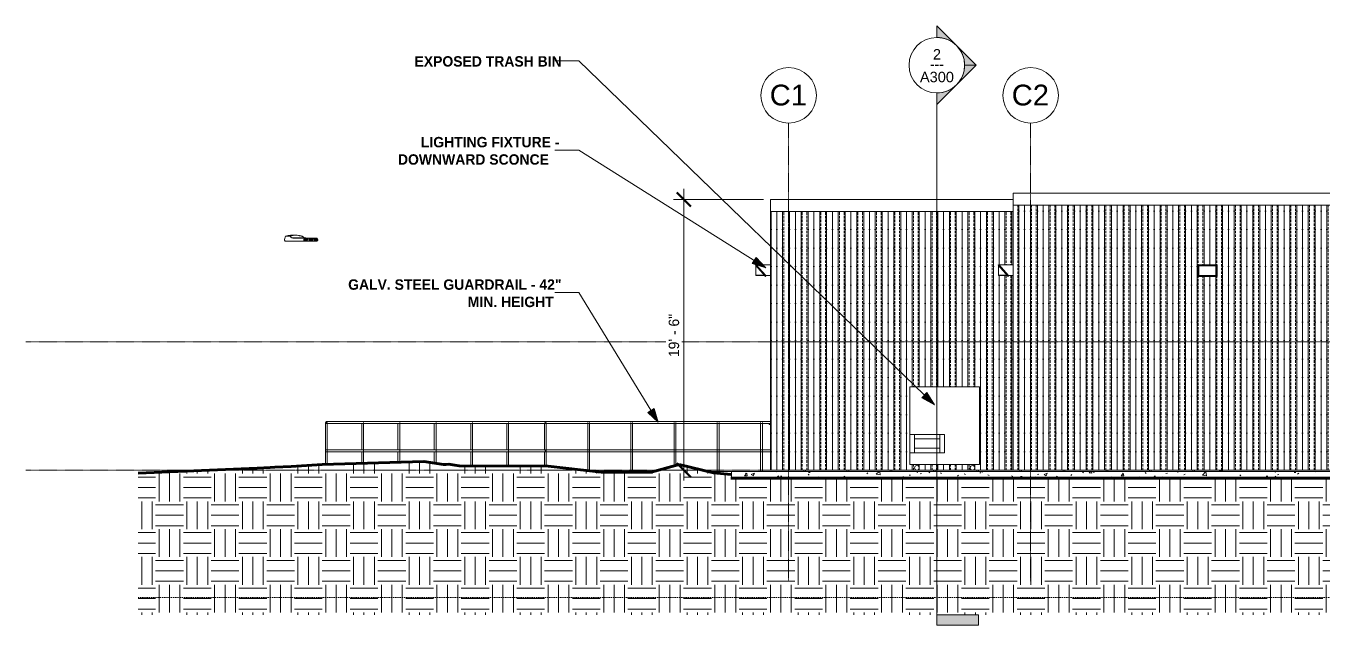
# Model space of a CAD drawing. Header units: inches. Extents: x -4221 to 4009, y -195 to 396.
# Drawn here: x -4221 to -3101, y -134 to 384 of the extents above; entities that cross this region are included whole.
import ezdxf

# ---------------------------------------------------------------- set-up
doc = ezdxf.new("R2010")
doc.units = ezdxf.units.IN
doc.header["$MEASUREMENT"] = 0
doc.linetypes.add('Aligning Line 1_8_', pattern=[0.25, 0.125, -0.125])
doc.linetypes.add('Grid Line 1_2_', pattern=[0.875, 0.5, -0.125, 0.125, -0.125])
for name, color, linetype, lineweight in [('A-ANNO-DIMS', 211, 'Continuous', 9), ('A-ANNO-DIMS-96', 211, 'Continuous', 9), ('A-DOOR', 31, 'Continuous', 13), ('A-FLOR-HRAL', 11, 'Continuous', 9), ('A-FLOR-LEVL', 51, 'Continuous', 9), ('A-ROOF', 132, 'Continuous', 13), ('A-WALL', 113, 'Continuous', 13), ('A-WALL-PATT', 111, 'Continuous', 20), ('C-BLDG-PADS', 91, 'Continuous', 9), ('C-TOPO', 7, 'Continuous', 9), ('E-LITE-EQPM', 33, 'Continuous', 9), ('G-ANNO-SYMB', 111, 'Aligning Line 1_8_', 9), ('G-ANNO-TEXT', 231, 'Continuous', 9), ('Q-SPCQ', 91, 'Continuous', 9), ('S-GRID', 1, 'Continuous', 9), ('S-GRID-IDEN', 1, 'Continuous', 9)]:
    doc.layers.add(name, color=color, linetype=linetype, lineweight=lineweight)
doc.styles.add('Arial', font='arial.ttf', dxfattribs={"height": 18})
doc.styles.add('Arial_1', font='arial.ttf', dxfattribs={"height": 9})
doc.styles.add('Century Gothic_1', font='ufonts.com_century-gothic.ttf', dxfattribs={"height": 9})
doc.styles.add('Century Gothic_B', font='GOTHICB.TTF', dxfattribs={"height": 9})
doc.dimstyles.new('OD__1__Tol__', dxfattribs={"dimscale": 12, "dimtxt": 9.397514, "dimasz": 1, "dimexe": 0.75, "dimexo": 0.5, "dimgap": 0.125, "dimtad": 1, "dimdec": 0, "dimzin": 3, "dimdsep": 46, "dimlunit": 4, "dimtxsty": 'Century Gothic_1', "dimblk1": 'OBLIQUE', "dimblk2": 'OBLIQUE', "dimsah": 1, "dimcen": 0.09, "dimdle": 0.75, "dimazin": 0, "dimtfac": 1, "dimtdec": 4, "dimtix": 1, "dimtmove": 0, "dimatfit": 3, "dimfxl": 1, "dimtvp": 1, "dimtfill": 1, "dimfrac": 2, "dimtolj": 1, "dimtzin": 0, "dimarcsym": 2})
pattern_1 = [(0, (-3004.96, 0), (24, 24), [24, -24]), (0, (-3004.96, 9), (24, 24), [24, -24]), (0, (-3004.96, 18), (24, 24), [24, -24]), (90, (-3001.96, 21), (-24, 24), [24, -24]), (90, (-2992.96, 21), (-24, 24), [24, -24]), (90, (-2983.96, 21), (-24, 24), [24, -24])]

# ---------------------------------------------------------------- blocks, each defined once
blk = doc.blocks.new('Railing - Lapeyre - 1 1_2_ Post-1355937-BUILDING ELEVATION - SOUTH')
at = {"layer": 'A-FLOR-HRAL'}
for p, q in [((-3930.9, 40.5), (-3930.9, 17.5)), ((-3929.4, 5.9), (-3929.4, 41.3)), ((-3930.9, 16), (-3930.9, 5.9))]:
    blk.add_line(p, q, dxfattribs=at)
blk = doc.blocks.new('Railing - Lapeyre - 1 1_2_ Post-V1-BUILDING ELEVATION - SOUTH')
at = {"layer": 'A-FLOR-HRAL'}
for p, q in [((-3899.6, 40.5), (-3899.6, 17.5)), ((-3898.1, 6.9), (-3898.1, 41.3)), ((-3899.6, 16), (-3899.6, 6.8))]:
    blk.add_line(p, q, dxfattribs=at)
blk = doc.blocks.new('Railing - Lapeyre - 1 1_2_ Post-V2-BUILDING ELEVATION - SOUTH')
at = {"layer": 'A-FLOR-HRAL'}
for p, q in [((-3868.2, 40.5), (-3868.2, 17.5)), ((-3866.7, 5.9), (-3866.7, 41.3)), ((-3868.2, 16), (-3868.2, 6.1))]:
    blk.add_line(p, q, dxfattribs=at)
blk = doc.blocks.new('Railing - Lapeyre - 1 1_2_ Post-V3-BUILDING ELEVATION - SOUTH')
at = {"layer": 'A-FLOR-HRAL'}
for p, q in [((-3836.8, 40.5), (-3836.8, 17.5)), ((-3835.3, 3.7), (-3835.3, 41.3)), ((-3836.8, 16), (-3836.8, 3.7))]:
    blk.add_line(p, q, dxfattribs=at)
blk = doc.blocks.new('Railing - Lapeyre - 1 1_2_ Post-V4-BUILDING ELEVATION - SOUTH')
at = {"layer": 'A-FLOR-HRAL'}
for p, q in [((-3805.5, 40.5), (-3805.5, 17.5)), ((-3804, 3.6), (-3804, 41.3)), ((-3805.5, 16), (-3805.5, 3.6))]:
    blk.add_line(p, q, dxfattribs=at)
blk = doc.blocks.new('Railing - Lapeyre - 1 1_2_ Post-V5-BUILDING ELEVATION - SOUTH')
at = {"layer": 'A-FLOR-HRAL'}
for p, q in [((-3735.7, 41.3), (-3735.7, -0.4)), ((-3734.2, -0.5), (-3734.2, 41.3))]:
    blk.add_line(p, q, dxfattribs=at)
blk = doc.blocks.new('Railing - Lapeyre - 1 1_2_ Post-V6-BUILDING ELEVATION - SOUTH')
at = {"layer": 'A-FLOR-HRAL'}
for p, q in [((-3698.4, 41.3), (-3698.4, -1)), ((-3696.9, -1), (-3696.9, 41.3))]:
    blk.add_line(p, q, dxfattribs=at)
blk = doc.blocks.new('Railing - Lapeyre - 1 1_2_ Post-V7-BUILDING ELEVATION - SOUTH')
at = {"layer": 'A-FLOR-HRAL'}
for p, q in [((-3661, 41.3), (-3661, 3.7)), ((-3659.5, 4.1), (-3659.5, 41.3))]:
    blk.add_line(p, q, dxfattribs=at)
blk = doc.blocks.new('Railing - Lapeyre - 1 1_2_ Post-V8-BUILDING ELEVATION - SOUTH')
at = {"layer": 'A-FLOR-HRAL'}
for p, q in [((-3549.1, 0), (-3549.1, -1)), ((-3547.6, -1), (-3547.6, 0))]:
    blk.add_line(p, q, dxfattribs=at)
blk = doc.blocks.new('Railing - Lapeyre - 1 1_2_ Post-V9-BUILDING ELEVATION - SOUTH')
at = {"layer": 'A-FLOR-HRAL'}
for p, q in [((-3773, 40.8), (-3773, 17.2)), ((-3771.5, 3.5), (-3771.5, 41.3)), ((-3773, 16.3), (-3773, 3.5))]:
    blk.add_line(p, q, dxfattribs=at)
blk = doc.blocks.new('Railing - Lapeyre - 1 1_2_ Post-V10-BUILDING ELEVATION - SOUTH')
at = {"layer": 'A-FLOR-HRAL'}
for p, q in [((-3962.3, 41.3), (-3962.3, 4.9)), ((-3962.3, 41.3), (-3961.1, 41.3)), ((-3960.8, 4.9), (-3960.8, 41.3))]:
    blk.add_line(p, q, dxfattribs=at)
blk = doc.blocks.new('Railing - Railing-1341484-BUILDING ELEVATION - SOUTH')
at = {"layer": 'A-FLOR-HRAL'}
for p, q in [((-3772.9, 42), (-3961.5, 42)), ((-3961.5, 40.5), (-3772.9, 40.5)), ((-3577.8, 42), (-3772.9, 42)), ((-3772.9, 40.5), (-3577.8, 40.5)), ((-3772.9, 17.5), (-3961.5, 17.5)), ((-3961.5, 16), (-3772.9, 16)), ((-3577.8, 17.5), (-3772.9, 17.5)), ((-3772.9, 16), (-3577.8, 16))]:
    blk.add_line(p, q, dxfattribs=at)
blk.add_ellipse((-3961.5, 41.2), major_axis=(0, 0.75), ratio=0.628376, start_param=4.712389, end_param=7.853982, dxfattribs=at)
blk.add_open_spline([(-3772.9, 42), (-3772.8, 42), (-3772.8, 42), (-3772.8, 42), (-3772.7, 41.9), (-3772.7, 41.8), (-3772.6, 41.6), (-3772.6, 41.4), (-3772.6, 41.3), (-3772.6, 41.2)], degree=3, knots=[0.5, 0.5, 0.5, 0.5, 0.5416667, 0.5833333, 0.6666667, 0.75, 0.8333333, 0.9166667, 1, 1, 1, 1], dxfattribs=at)
for points in [[(-3772.6, 41.2), (-3772.6, 41.1), (-3772.6, 41), (-3772.6, 40.9)], [(-3772.6, 17.1), (-3772.6, 17.1), (-3772.6, 16.9), (-3772.6, 16.8), (-3772.6, 16.8)], [(-3772.6, 16.8), (-3772.6, 16.6), (-3772.6, 16.5), (-3772.6, 16.4)]]:
    blk.add_open_spline(points, degree=3, dxfattribs=at)
for name, p in [('Railing - Lapeyre - 1 1_2_ Post-V10-BUILDING ELEVATION - SOUTH', (0, 0)), ('Railing - Lapeyre - 1 1_2_ Post-1355937-BUILDING ELEVATION - SOUTH', (0, 0)), ('Railing - Lapeyre - 1 1_2_ Post-V1-BUILDING ELEVATION - SOUTH', (0, 0)), ('Railing - Lapeyre - 1 1_2_ Post-V2-BUILDING ELEVATION - SOUTH', (0, 0)), ('Railing - Lapeyre - 1 1_2_ Post-V3-BUILDING ELEVATION - SOUTH', (0, 0)), ('Railing - Lapeyre - 1 1_2_ Post-V4-BUILDING ELEVATION - SOUTH', (0, 0)), ('Railing - Lapeyre - 1 1_2_ Post-V9-BUILDING ELEVATION - SOUTH', (0, 0)), ('Railing - Lapeyre - 1 1_2_ Post-V5-BUILDING ELEVATION - SOUTH', (0, 0)), ('Railing - Lapeyre - 1 1_2_ Post-V6-BUILDING ELEVATION - SOUTH', (0, 0)), ('Railing - Lapeyre - 1 1_2_ Post-V7-BUILDING ELEVATION - SOUTH', (0, 0)), ('Railing - Lapeyre - 1 1_2_ Post-V6-BUILDING ELEVATION - SOUTH', (74.6, 0)), ('Railing - Lapeyre - 1 1_2_ Post-V6-BUILDING ELEVATION - SOUTH', (112, 0)), ('Railing - Lapeyre - 1 1_2_ Post-V8-BUILDING ELEVATION - SOUTH', (0, 0)), ('Railing - Lapeyre - 1 1_2_ Post-V8-BUILDING ELEVATION - SOUTH', (37.3, 0)), ('Railing - Lapeyre - 1 1_2_ Post-V8-BUILDING ELEVATION - SOUTH', (74.6, 0)), ('Railing - Lapeyre - 1 1_2_ Post-V8-BUILDING ELEVATION - SOUTH', (112, 0)), ('Railing - Lapeyre - 1 1_2_ Post-V8-BUILDING ELEVATION - SOUTH', (149.3, 0)), ('Railing - Lapeyre - 1 1_2_ Post-V8-BUILDING ELEVATION - SOUTH', (186.6, 0)), ('Railing - Lapeyre - 1 1_2_ Post-V8-BUILDING ELEVATION - SOUTH', (223.9, 0)), ('Railing - Lapeyre - 1 1_2_ Post-V8-BUILDING ELEVATION - SOUTH', (261.2, 0)), ('Railing - Lapeyre - 1 1_2_ Post-V8-BUILDING ELEVATION - SOUTH', (298.6, 0)), ('Railing - Lapeyre - 1 1_2_ Post-V8-BUILDING ELEVATION - SOUTH', (335.9, 0))]:
    blk.add_blockref(name, p)
blk = doc.blocks.new('Trash_Bin_3753 - 6-Yard Bin-1391954-BUILDING ELEVATION - SOUTH')
at = {"layer": 'Q-SPCQ'}
for p, q in [((-3397.5, 72), (-3457.5, 72)), ((-3457.5, 72), (-3457.5, 31)), ((-3397.5, 5), (-3397.5, 72)), ((-3457.5, 31), (-3453.5, 31)), ((-3457.5, 15), (-3457.5, 31)), ((-3453.5, 31), (-3431.5, 31)), ((-3453.5, 31), (-3453.5, 27)), ((-3453.5, 27), (-3453.5, 19)), ((-3431.5, 27), (-3453.5, 27)), ((-3431.5, 31), (-3427.5, 31)), ((-3431.5, 27), (-3431.5, 31)), ((-3431.5, 19), (-3431.5, 27)), ((-3427.5, 31), (-3427.5, 15)), ((-3453.5, 15), (-3457.5, 15)), ((-3457.5, 15), (-3457.5, 5)), ((-3453.5, 19), (-3431.5, 19)), ((-3453.5, 19), (-3453.5, 15)), ((-3431.5, 15), (-3453.5, 15)), ((-3431.5, 15), (-3431.5, 19)), ((-3427.5, 15), (-3431.5, 15)), ((-3457.5, 5), (-3397.5, 5))]:
    blk.add_line(p, q, dxfattribs=at)
for centre, start, end in [((-3451.5, 2), 0, 180), ((-3451.5, 2), 180, 360), ((-3403.5, 2), 0, 180), ((-3403.5, 2), 180, 360)]:
    blk.add_arc(centre, 2, start, end, dxfattribs=at)
blk = doc.blocks.new('Door-Passage-Single-Flush - 36_ x 80_-1396074-BUILDING ELEVATION - SOUTH')
at = {"layer": 'A-DOOR', "lineweight": 9}
for p, q in [((-3577.8, 40.4), (-3578.3, 40.4)), ((-3578.3, 39.6), (-3577.8, 39.6))]:
    blk.add_line(p, q, dxfattribs=at)
at = {"layer": 'A-DOOR', "lineweight": 9, "flags": 128}
for points in [[(-3578.3, 40.4), (-3578.3, 40.4), (-3578.4, 40.4), (-3578.4, 40.4), (-3578.4, 40.4), (-3578.4, 40.4), (-3578.5, 40.4), (-3578.5, 40.4), (-3578.5, 40.4), (-3578.5, 40.4), (-3578.6, 40.4), (-3578.6, 40.4), (-3578.6, 40.4), (-3578.6, 40.4), (-3578.6, 40.4), (-3578.7, 40.4), (-3578.7, 40.4), (-3578.7, 40.4), (-3578.7, 40.4), (-3578.7, 40.4), (-3578.7, 40.4), (-3578.8, 40.4), (-3578.8, 40.4), (-3578.8, 40.4), (-3578.8, 40.4), (-3578.8, 40.4), (-3578.8, 40.4), (-3578.8, 40.4), (-3578.9, 40.4), (-3578.9, 40.4), (-3578.9, 40.4), (-3578.9, 40.4), (-3578.9, 40.4), (-3578.9, 40.4), (-3578.9, 40.4), (-3578.9, 40.4), (-3578.9, 40.4), (-3578.9, 40.4), (-3578.9, 40.4), (-3578.9, 40.4)], [(-3578.9, 39.6), (-3578.9, 39.6), (-3578.9, 39.6), (-3578.9, 39.6), (-3578.9, 39.6), (-3578.9, 39.6), (-3578.9, 39.6), (-3578.9, 39.6), (-3578.9, 39.6), (-3578.9, 39.6), (-3578.9, 39.6), (-3578.9, 39.6), (-3578.8, 39.6), (-3578.8, 39.6), (-3578.8, 39.6), (-3578.8, 39.6), (-3578.8, 39.6), (-3578.8, 39.6), (-3578.8, 39.6), (-3578.8, 39.6), (-3578.7, 39.6), (-3578.7, 39.6), (-3578.7, 39.6), (-3578.7, 39.6), (-3578.7, 39.6), (-3578.6, 39.6), (-3578.6, 39.6), (-3578.6, 39.6), (-3578.6, 39.6), (-3578.6, 39.6), (-3578.5, 39.6), (-3578.5, 39.6), (-3578.5, 39.6), (-3578.5, 39.6), (-3578.4, 39.6), (-3578.4, 39.6), (-3578.4, 39.6), (-3578.4, 39.6), (-3578.4, 39.6), (-3578.3, 39.6), (-3578.3, 39.6)]]:
    blk.add_lwpolyline(points, dxfattribs=at)
at = {"layer": 'A-DOOR', "lineweight": 9}
for start, end in [(150, 180), (180, 210), (82.7725, 90), (270, 277.2275)]:
    blk.add_arc((-3578.9, 40), 0.394, start, end, dxfattribs=at)
blk = doc.blocks.new('Pathway_Cooper_Streetworks_WKP_Pak_Glass - Pathway_Cooper_Streetworks_WKP_Pak_Glass-1556231-BUILDING ELEVATION - SOUTH')
at = {"layer": 'E-LITE-EQPM'}
for p, q in [((-3590.5, 177.6), (-3590.9, 177.2)), ((-3590.9, 177.2), (-3582.1, 167.5)), ((-3590.5, 176.9), (-3590.6, 176.8)), ((-3590.5, 176.9), (-3590.6, 176.8)), ((-3590.6, 176.8), (-3590.6, 168.4)), ((-3590.6, 176.8), (-3590.6, 168.4)), ((-3590.6, 168.4), (-3582.9, 168.4)), ((-3590.6, 168.4), (-3582.9, 168.4)), ((-3581.8, 167.8), (-3590.5, 177.6)), ((-3590.5, 168.5), (-3590.5, 176.8)), ((-3583, 168.5), (-3590.5, 168.5)), ((-3577.8, 177.5), (-3590.2, 177.5)), ((-3590.2, 177.5), (-3590.1, 177.4)), ((-3590.1, 177.4), (-3590.2, 177.2)), ((-3581.9, 168.3), (-3590.1, 177.4)), ((-3581.9, 168.3), (-3582.1, 168.2)), ((-3582, 168.3), (-3577.8, 168.3)), ((-3581.8, 167.8), (-3582.1, 167.5))]:
    blk.add_line(p, q, dxfattribs=at)
blk = doc.blocks.new('Pathway_Cooper_Streetworks_WKP_Pak_Glass - Pathway_Cooper_Streetworks_WKP_Pak_Glass-V11-BUILDING ELEVATION - SOUTH')
at = {"layer": 'E-LITE-EQPM'}
for p, q in [((-3208.9, 177.6), (-3192.1, 177.6)), ((-3208.9, 177.2), (-3208.9, 177.6)), ((-3208.9, 177.2), (-3192.1, 177.2)), ((-3208.9, 167.5), (-3208.9, 177.2)), ((-3208.4, 176.9), (-3208.4, 167.9)), ((-3208.4, 176.9), (-3192.6, 176.9)), ((-3208.4, 167.9), (-3208.2, 168.2)), ((-3208.2, 176.9), (-3208.2, 168.2)), ((-3208.2, 168.4), (-3207.9, 168.4)), ((-3192.8, 168.3), (-3208.2, 168.3)), ((-3192.8, 168.3), (-3208.2, 168.3)), ((-3192.8, 168.3), (-3208.2, 168.3)), ((-3208.2, 168.2), (-3192.8, 168.2)), ((-3207.9, 168.4), (-3207.9, 176.8)), ((-3207.8, 176.8), (-3207.9, 176.8)), ((-3207.9, 168.4), (-3207.9, 176.8)), ((-3193.1, 176.8), (-3207.9, 176.8)), ((-3207.9, 168.4), (-3207.8, 168.4)), ((-3207.9, 168.4), (-3193.1, 168.4)), ((-3207.8, 176.8), (-3207.8, 168.4)), ((-3193.3, 168.4), (-3193.3, 176.8)), ((-3193.1, 176.8), (-3193.3, 176.8)), ((-3193.3, 168.4), (-3193.1, 168.4)), ((-3193.1, 176.8), (-3193.1, 168.4)), ((-3193.1, 176.8), (-3193.1, 168.4)), ((-3193.1, 168.4), (-3192.8, 168.4)), ((-3192.8, 168.2), (-3192.8, 176.9)), ((-3192.6, 167.9), (-3192.8, 168.2)), ((-3192.6, 167.9), (-3192.6, 176.9)), ((-3192.1, 177.6), (-3192.1, 177.2)), ((-3192.1, 177.2), (-3192.1, 167.5)), ((-3192.1, 167.5), (-3208.9, 167.5)), ((-3208.4, 167.9), (-3192.6, 167.9))]:
    blk.add_line(p, q, dxfattribs=at)
blk = doc.blocks.new('265613 - Lighting Poles and Standards - Parking Lot - Generic - 265613 - Lighting Poles and Standards - Parking Lot - Generic-1566120-BUILDING ELEVATION - SOUTH')
at = {"layer": 'E-LITE-EQPM'}
for p, q in [((-3997.5, 199.3), (-3996.6, 202.2)), ((-3992.7, 202.2), (-3996.6, 202.2)), ((-3988.2, 203.2), (-3991.3, 203.2)), ((-3996.8, 198), (-3996.1, 198)), ((-3996.1, 198), (-3980.5, 198)), ((-3979.3, 200.8), (-3990.4, 200.8)), ((-3990.4, 200.8), (-3990.4, 200.7)), ((-3990.4, 200.7), (-3980.7, 200.7)), ((-3980.7, 200.7), (-3981, 199.3)), ((-3981, 199.3), (-3980.7, 200.7)), ((-3980.7, 200.7), (-3980.4, 200.7)), ((-3980.5, 198), (-3980.1, 198)), ((-3980.5, 198), (-3980.1, 198)), ((-3980.2, 200.7), (-3980.4, 200.7)), ((-3980.4, 200.7), (-3979.8, 200.7)), ((-3979.8, 200.7), (-3980.4, 200.7)), ((-3980.2, 200.7), (-3979.8, 200.7)), ((-3969.5, 198), (-3980.2, 198)), ((-3980.1, 198), (-3969.6, 198)), ((-3979.8, 200.7), (-3979.8, 200.7)), ((-3979.8, 200.5), (-3979.8, 200.7)), ((-3979.8, 200.7), (-3979.8, 200.7)), ((-3979.2, 200.7), (-3979.8, 200.7)), ((-3979.8, 198.2), (-3977.9, 198.2)), ((-3979.3, 200.7), (-3979.3, 200.8)), ((-3979.2, 198.2), (-3979.2, 200.7)), ((-3979.2, 200.7), (-3979.2, 200.7)), ((-3979.2, 200.7), (-3979.2, 198.2)), ((-3978.6, 200.7), (-3979.2, 200.7)), ((-3978.6, 198.2), (-3978.6, 200.7)), ((-3978.6, 200.7), (-3978.6, 200.7)), ((-3978.6, 200.7), (-3978.6, 198.2)), ((-3977.9, 200.7), (-3978.6, 200.7)), ((-3977.9, 200.7), (-3978.4, 198.2)), ((-3978.4, 198.2), (-3977.9, 200.7)), ((-3977.9, 200.7), (-3977.5, 200.7)), ((-3977.3, 200.7), (-3977.5, 200.7)), ((-3977.5, 200.7), (-3976.9, 200.7)), ((-3976.9, 200.7), (-3977.5, 200.7)), ((-3977.3, 200.7), (-3976.7, 200.7)), ((-3976.7, 199.9), (-3976.7, 200.7)), ((-3976.7, 200.7), (-3976.7, 200.7)), ((-3976.7, 200.7), (-3976.7, 200.1)), ((-3976.7, 200.7), (-3976.1, 200.7)), ((-3976.4, 198.2), (-3973.2, 198.2)), ((-3976.1, 198.2), (-3976.1, 200.7)), ((-3976.1, 200.7), (-3976.1, 200.7)), ((-3976.1, 200.7), (-3976.1, 198.2)), ((-3976.1, 200.7), (-3975.5, 200.7)), ((-3975.5, 200.7), (-3975.5, 200.7)), ((-3975.5, 200.7), (-3975.5, 198.2)), ((-3975.5, 198.2), (-3975.5, 200.7)), ((-3975.5, 200.7), (-3974.9, 200.7)), ((-3974.9, 200.7), (-3974.9, 198.2)), ((-3974.9, 198.2), (-3974.9, 200.7)), ((-3974.9, 200.7), (-3974.9, 200.7)), ((-3974.4, 200.7), (-3974.9, 200.7)), ((-3974.3, 200.7), (-3974.4, 200.7)), ((-3974.4, 200.7), (-3974.4, 198.2)), ((-3974.3, 198.2), (-3974.3, 200.7)), ((-3973.8, 200.7), (-3974.3, 200.7)), ((-3973.7, 200.7), (-3973.8, 200.7)), ((-3973.8, 200.7), (-3973.8, 198.2)), ((-3973.7, 198.2), (-3973.7, 200.7)), ((-3973.7, 200.7), (-3973.1, 200.7)), ((-3973.1, 200.7), (-3973.6, 198.2)), ((-3973.6, 198.2), (-3973.1, 200.7)), ((-3973.1, 200.7), (-3972.7, 200.7)), ((-3972.5, 200.7), (-3972.7, 200.7)), ((-3972.7, 200.7), (-3972.1, 200.7)), ((-3972.2, 200.7), (-3972.7, 200.7)), ((-3972.5, 200.7), (-3971.8, 200.7)), ((-3971.8, 199.5), (-3971.8, 200.7)), ((-3971.8, 200.7), (-3971.8, 200.7)), ((-3971.8, 200.7), (-3971.8, 199.7)), ((-3971.8, 200.7), (-3971.2, 200.7)), ((-3971.6, 198.2), (-3969.8, 198.2)), ((-3971.2, 198.2), (-3971.2, 200.7)), ((-3971.2, 200.7), (-3971.2, 200.7)), ((-3971.2, 200.7), (-3971.2, 198.2)), ((-3971.2, 200.7), (-3970.6, 200.7)), ((-3970.6, 200.7), (-3970.6, 200.7)), ((-3970.6, 200.7), (-3970.6, 198.2)), ((-3970.6, 198.2), (-3970.6, 200.7)), ((-3970.6, 200.7), (-3970.2, 200.7)), ((-3970.2, 200.7), (-3970.2, 198.2)), ((-3970.2, 200.7), (-3969.9, 200.7)), ((-3970.2, 198.2), (-3970.2, 200.7)), ((-3969.7, 200.7), (-3969.9, 200.7)), ((-3969.3, 200.7), (-3969.9, 200.7)), ((-3969.8, 200.7), (-3969.3, 200.7))]:
    blk.add_line(p, q, dxfattribs=at)
at = {"layer": 'E-LITE-EQPM', "flags": 128}
for points in [[(-3996.6, 202.2), (-3994.5, 202.8), (-3992.3, 203.1), (-3991.3, 203.2)], [(-3992.7, 202.2), (-3992, 201.4), (-3991.2, 201), (-3990.4, 200.8)], [(-3982.2, 202.2), (-3981.2, 201.4), (-3980.3, 201), (-3979.3, 200.8)], [(-3997.5, 199.3), (-3997.6, 199.2), (-3997.6, 199.1)], [(-3997.6, 199.1), (-3997.5, 198.9), (-3997.4, 198.6), (-3997.3, 198.4), (-3997.2, 198.2), (-3997, 198.1), (-3996.8, 198)], [(-3980.5, 199.3), (-3980.4, 200), (-3980.4, 200.7)], [(-3980.4, 200.7), (-3980.4, 200.7), (-3980.4, 200.7), (-3980.4, 200.7), (-3980.4, 200.7), (-3980.4, 200.7)], [(-3977.9, 198.2), (-3977.7, 199.1), (-3977.6, 199.9), (-3977.5, 200.7)], [(-3977.5, 200.7), (-3977.5, 200.7), (-3977.5, 200.7), (-3977.5, 200.7), (-3977.5, 200.7), (-3977.5, 200.7)], [(-3976.9, 200.7), (-3976.9, 200.7), (-3976.9, 200.7), (-3976.9, 200.7), (-3976.9, 200.7), (-3976.9, 200.7)], [(-3976.4, 198.2), (-3976.5, 199.1), (-3976.6, 199.9), (-3976.9, 200.7)], [(-3973.2, 198.2), (-3972.9, 199.1), (-3972.8, 199.9), (-3972.7, 200.7)], [(-3972.7, 200.7), (-3972.7, 200.7), (-3972.7, 200.7), (-3972.7, 200.7), (-3972.7, 200.7), (-3972.7, 200.7)], [(-3972.1, 200.7), (-3972.1, 200.7), (-3972.1, 200.7), (-3972.1, 200.7), (-3972.2, 200.7), (-3972.2, 200.7)], [(-3972.1, 200.7), (-3971.9, 199.9), (-3971.7, 199.1), (-3971.6, 198.2)], [(-3969.3, 200.7), (-3969.3, 200.7), (-3969.3, 200.7), (-3969.3, 200.7), (-3969.3, 200.7), (-3969.3, 200.7)], [(-3969.3, 200.7), (-3969, 200), (-3968.9, 199.3)]]:
    blk.add_lwpolyline(points, dxfattribs=at)
at = {"layer": 'E-LITE-EQPM'}
for centre, major_axis, ratio, start_param, end_param in [((-3980.2, 199), (0, 1.06), 0.781644, 1.308997, 2.879793), ((-3980.2, 199), (0, 1.06), 0.781644, 1.308997, 2.879793), ((-3979.8, 200.7), (0, 0.0646), 0.623724, 5.091199, 6.183588), ((-3982.4, 199.4), (0, 4.38), 0.623724, 4.452167, 5.022029), ((-3969.9, 200.7), (0, 0.0646), 0.623724, 5.091199, 6.183588), ((-3972.4, 199.4), (0, 4.38), 0.623724, 4.452167, 5.022029)]:
    blk.add_ellipse(centre, major_axis=major_axis, ratio=ratio, start_param=start_param, end_param=end_param, dxfattribs=at)
for points in [[(-3992, 202.5), (-3992.3, 202.4), (-3992.5, 202.3), (-3992.7, 202.2)], [(-3988.7, 203.2), (-3989, 203.2), (-3989.3, 203.1), (-3989.6, 203.1)], [(-3980.2, 198), (-3980.2, 198.1), (-3980.3, 198.2), (-3980.4, 198.3), (-3980.5, 198.5), (-3980.6, 198.8), (-3980.6, 199), (-3980.5, 199.2), (-3980.5, 199.3)]]:
    blk.add_open_spline(points, degree=3, dxfattribs=at)
for points, knots in [([(-3989.6, 203.1), (-3989.9, 203.1), (-3990.5, 203), (-3991.3, 202.8), (-3991.8, 202.6), (-3992, 202.5)], [-0.3636364, -0.3636364, -0.3636364, -0.3636364, -0.2727273, -0.1818182, -0.0909091, -0.0909091, -0.0909091, -0.0909091]), ([(-3982.2, 202.2), (-3982.5, 202.2), (-3982.9, 202.4), (-3983.5, 202.5), (-3983.9, 202.6), (-3984.4, 202.7), (-3984.9, 202.8), (-3986.1, 203), (-3987.4, 203.2), (-3988.4, 203.2), (-3988.7, 203.2)], [-1, -1, -1, -1, -0.9318182, -0.8977273, -0.8636364, -0.8295455, -0.7954545, -0.7272727, -0.5454545, -0.4545455, -0.4545455, -0.4545455, -0.4545455]), ([(-3980.1, 198), (-3980.1, 198), (-3980.1, 198), (-3980.1, 198), (-3980.1, 198), (-3980.2, 198)], [-1, -1, -1, -1, -0.75, -0.5, 0, 0, 0, 0]), ([(-3969.5, 198), (-3969.5, 198), (-3969.5, 198), (-3969.6, 198), (-3969.6, 198), (-3969.6, 198)], [-1, -1, -1, -1, -0.5, -0.25, 0, 0, 0, 0]), ([(-3968.9, 199.3), (-3968.8, 199.2), (-3968.8, 199.1), (-3968.8, 199), (-3968.9, 198.8), (-3968.9, 198.7), (-3968.9, 198.6), (-3969, 198.4), (-3969.1, 198.3), (-3969.3, 198.2), (-3969.4, 198.1), (-3969.5, 198)], [-1, -1, -1, -1, -0.85, -0.775, -0.7, -0.625, -0.55, -0.4, -0.3, -0.2, 0, 0, 0, 0])]:
    blk.add_open_spline(points, degree=3, knots=knots, dxfattribs=at)
blk = doc.blocks.new('Section - 3_32_ x 3_8_-54337-BUILDING ELEVATION - SOUTH')
at = {"layer": 'G-ANNO-SYMB', "linetype": 'Continuous'}
blk.add_hatch(color=256, dxfattribs=at).paths.add_polyline_path([(-2512.9, -185.8), (-2548.9, -185.8), (-2548.9, -194.8), (-2512.9, -194.8)], flags=0)
for p, q in [((-2548.9, -194.8), (-2548.9, -185.8)), ((-2548.9, -185.8), (-2512.9, -185.8)), ((-2512.9, -185.8), (-2512.9, -194.8)), ((-2512.9, -194.8), (-2548.9, -194.8))]:
    blk.add_line(p, q, dxfattribs=at)
blk = doc.blocks.new('Section - Section Head - Filled-22785-BUILDING ELEVATION - SOUTH')
at = {"layer": 'G-ANNO-SYMB', "linetype": 'Continuous'}
h = blk.add_hatch(color=256, dxfattribs=at)
edge = h.paths.add_edge_path(flags=0)
edge.add_arc((-2548.9, 275.7), 24, 47.9216, 90)
edge.add_line((-2548.9, 299.7), (-2548.9, 309.6))
edge.add_line((-2548.9, 309.6), (-2532.8, 293.5))
h = blk.add_hatch(color=256, dxfattribs=at)
edge = h.paths.add_edge_path(flags=0)
edge.add_line((-2531.9, 292.7), (-2515, 275.7))
edge.add_line((-2515, 275.7), (-2524.9, 275.7))
edge.add_arc((-2548.9, 275.7), 24, 360, 405)
h = blk.add_hatch(color=256, dxfattribs=at)
edge = h.paths.add_edge_path(flags=0)
edge.add_arc((-2548.9, 275.7), 24, 315, 360)
edge.add_line((-2524.9, 275.7), (-2515, 275.7))
edge.add_line((-2515, 275.7), (-2531.9, 258.7))
h = blk.add_hatch(color=256, dxfattribs=at)
edge = h.paths.add_edge_path(flags=0)
edge.add_line((-2532.8, 257.9), (-2548.9, 241.8))
edge.add_line((-2548.9, 241.8), (-2548.9, 251.7))
edge.add_arc((-2548.9, 275.7), 24, 270, 312.0784)
for p, q in [((-2532.8, 293.5), (-2548.9, 309.6)), ((-2548.9, 309.6), (-2548.9, 299.7)), ((-2515, 275.7), (-2531.9, 292.7)), ((-2531.9, 258.7), (-2515, 275.7)), ((-2524.9, 275.7), (-2515, 275.7)), ((-2515, 275.7), (-2524.9, 275.7)), ((-2548.9, 241.8), (-2532.8, 257.9)), ((-2548.9, 251.7), (-2548.9, 241.8))]:
    blk.add_line(p, q, dxfattribs=at)
for start, end in [(90, 270), (270, 90), (47.9216, 90), (360, 45), (315, 360), (270, 312.0784)]:
    blk.add_arc((-2548.9, 275.7), 24, start, end, dxfattribs=at)
blk = doc.blocks.new('Grid - Grid Head - Circle-50561-BUILDING ELEVATION - SOUTH')
at = {"layer": 'S-GRID-IDEN'}
for start, end in [(0, 180), (180, 360)]:
    blk.add_arc((-2877.2, 324), 24, start, end, dxfattribs=at)
blk = doc.blocks.new('DIMBLOCK1-BUILDING ELEVATION - SOUTH')
at = {"layer": 'A-ANNO-DIMS-96', "lineweight": 50}
for p, q in [((-3652.7, 234.1), (-3658.7, 240.1)), ((-3652.7, 234.1), (-3646.7, 228.1)), ((-3652.7, 0), (-3658.7, 6)), ((-3652.7, 0), (-3646.7, -6))]:
    blk.add_line(p, q, dxfattribs=at)
at = {"layer": 'A-ANNO-DIMS-96'}
for p, q in [((-3652.7, 243.1), (-3652.7, -9)), ((-3583.8, 234.1), (-3661.7, 234.1)), ((-3652.7, 234.1), (-3583.8, 234.1)), ((-3650.2, 0), (-3661.7, 0)), ((-3652.7, 0), (-3650.2, 0))]:
    blk.add_line(p, q, dxfattribs=at)
at = {"layer": 'A-ANNO-DIMS-96', "color": 0, "insert": (-3665.8, 97.8), "char_height": 9, "width": 46.182, "attachment_point": 1, "rotation": 90, "line_spacing_factor": 0.984502, "style": 'Century Gothic_1', "bg_fill": 3, "box_fill_scale": 1.25, "bg_fill_color": 256, "bg_fill_true_color": 13158600, "bg_fill_transparency": 0}
blk.add_mtext('19\' - 6"', dxfattribs=at)
blk = doc.blocks.new('_Oblique')
at = {"color": 0, "linetype": 'ByBlock', "lineweight": -2}
blk.add_line((-0.5, -0.5), (0.5, 0.5), dxfattribs=at)

msp = doc.modelspace()

# ---------------------------------------------------------------- hatches: boundary and pattern name
at = {"layer": 'A-WALL-PATT', "lineweight": 9}
h = msp.add_hatch(dxfattribs=at)
h.set_pattern_fill('FP_5', color=256, style=0, pattern_type=2)
h.set_pattern_definition([(90, (-3027.391, 0), (-16, 1e-15), [16, 0, 0, 0]), (90, (-3033.391, 0), (-16, 1e-15), [16, 0, 0, 0]), (90, (-3032.391, 0), (-16, 1e-15), [2.143, -13.857]), (90, (-3038.391, 0), (-16, 1e-15), [16, 0, 0, 0]), (90, (-3032.391, 3.214), (-16, 1e-15), [2.143, -13.857]), (90, (-3032.391, 6.429), (-16, 1e-15), [2.143, -13.857]), (90, (-3032.391, 9.643), (-16, 1e-15), [2.143, -13.857]), (90, (-3032.391, 12.857), (-16, 1e-15), [2.143, -13.857]), (90, (-3028.391, 0), (-16, 1e-15), [2.143, -13.857]), (90, (-3028.391, 3.214), (-16, 1e-15), [2.143, -13.857]), (90, (-3028.391, 6.429), (-16, 1e-15), [2.143, -13.857]), (90, (-3028.391, 9.643), (-16, 1e-15), [2.143, -13.857]), (90, (-3028.391, 12.857), (-16, 1e-15), [2.143, -13.857])])
h.paths.add_polyline_path([(-3368.2, 0), (-3042.2, 0), (-3042.2, 229), (-3368.2, 229), (-3368.2, 16.1)], flags=0)
h.paths.add_polyline_path([(-3208.4, 167.5), (-3208.9, 167.5), (-3208.9, 177.6), (-3192.1, 177.6), (-3192.1, 167.5), (-3207.9, 167.5)], flags=0)
h = msp.add_hatch(dxfattribs=at)
h.set_pattern_fill('FP_6', color=256, style=0, pattern_type=2)
h.set_pattern_definition([(90, (-3561.391, 0), (-16, 1e-15), [16, 0, 0, 0]), (90, (-3567.391, 0), (-16, 1e-15), [16, 0, 0, 0]), (90, (-3566.391, 0), (-16, 1e-15), [2.143, -13.857]), (90, (-3572.391, 0), (-16, 1e-15), [16, 0, 0, 0]), (90, (-3566.391, 3.214), (-16, 1e-15), [2.143, -13.857]), (90, (-3566.391, 6.429), (-16, 1e-15), [2.143, -13.857]), (90, (-3566.391, 9.643), (-16, 1e-15), [2.143, -13.857]), (90, (-3566.391, 12.857), (-16, 1e-15), [2.143, -13.857]), (90, (-3562.391, 0), (-16, 1e-15), [2.143, -13.857]), (90, (-3562.391, 3.214), (-16, 1e-15), [2.143, -13.857]), (90, (-3562.391, 6.429), (-16, 1e-15), [2.143, -13.857]), (90, (-3562.391, 9.643), (-16, 1e-15), [2.143, -13.857]), (90, (-3562.391, 12.857), (-16, 1e-15), [2.143, -13.857])])
h.paths.add_polyline_path([(-3403, 0), (-3368.2, 0), (-3368.2, 168.3), (-3372.3, 168.3), (-3372.3, 168.3), (-3372.4, 168.2), (-3372.1, 167.8), (-3372.5, 167.5), (-3373.3, 168.4), (-3381, 168.4), (-3380.9, 176.8), (-3380.9, 176.9), (-3381.2, 177.2), (-3380.9, 177.6), (-3380.6, 177.2), (-3380.5, 177.4), (-3380.6, 177.5), (-3368.2, 177.5), (-3368.2, 223.6), (-3577.8, 223.6), (-3577.8, 0), (-3403, 0)], flags=0)
h.paths.add_polyline_path([(-3451.5, 0), (-3452, 0.1), (-3452.5, 0.3), (-3452.9, 0.6), (-3453.2, 1), (-3453.4, 1.5), (-3453.5, 2), (-3453.4, 2.5), (-3453.2, 3), (-3452.9, 3.4), (-3452.5, 3.7), (-3452, 3.9), (-3451.5, 4), (-3451, 3.9), (-3450.5, 3.7), (-3450.1, 3.4), (-3449.8, 3), (-3449.6, 2.5), (-3449.5, 2), (-3449.6, 1.5), (-3449.8, 1), (-3450.1, 0.6), (-3450.5, 0.3), (-3451, 0.1)], flags=0)
h.paths.add_polyline_path([(-3403.5, 0), (-3404, 0.1), (-3404.5, 0.3), (-3404.9, 0.6), (-3405.2, 1), (-3405.4, 1.5), (-3405.5, 2), (-3405.4, 2.5), (-3405.2, 3), (-3404.9, 3.4), (-3404.5, 3.7), (-3404, 3.9), (-3403.5, 4), (-3403, 3.9), (-3402.5, 3.7), (-3402.1, 3.4), (-3401.8, 3), (-3401.6, 2.5), (-3401.5, 2), (-3401.6, 1.5), (-3401.8, 1), (-3402.1, 0.6), (-3402.5, 0.3), (-3403, 0.1)], flags=0)
h.paths.add_polyline_path([(-3451.5, 5), (-3457.5, 5), (-3457.5, 72), (-3397.5, 72), (-3397.5, 5), (-3451, 5)], flags=0)
at = {"layer": 'C-BLDG-PADS'}
h = msp.add_hatch(dxfattribs=at)
h.set_pattern_fill('FP_2', color=256, style=0, pattern_type=2)
h.set_pattern_definition([(50, (-3004.96, 0), (27.5427, -2.4099), [2.88, -31.68]), (355, (-3004.96, 0), (-5.3278, 28.8843), [2.304, -25.344]), (100.451, (-3002.666, -0.2), (22.2153, 26.4739), [2.448, -26.924]), (46.184, (-3004.96, 7.68), (40.9819, -6.3564), [4.32, -47.52]), (96.636, (-3001.546, 7.15), (35.8907, 37.4062), [3.671, -40.386]), (351.184, (-3004.96, 7.68), (35.891, 37.4062), [3.456, -38.016]), (21, (-3001.12, 5.76), (22.921, -15.4607), [2.88, -31.68]), (326, (-3001.12, 5.76), (9.3435, 27.8457), [2.304, -25.344]), (71.451, (-2999.21, 4.472), (32.2648, 12.3844), [2.448, -26.924]), (37.5, (-3004.961, 0), (0.46686, 12.7827), [1.267, -23.77, 1.267, -24.461, -25.44]), (37.5, (-3004.961, 0), (0.46686, 12.7827), [-50.765, 1.267, -24.173]), (7.5, (-3004.961, 0), (10.1016, 15.1451), [1.267, -13.402, 1.267, -23.194, -9.696]), (7.5, (-3004.961, 0), (10.1016, 15.1451), [-39.13, 1.267, -8.429]), (327.5, (-3013.524, 0), (20.49916, -0.86578), [1.267, -8.333, 1.267, -28.685, -39.744]), (327.5, (-3013.524, 0), (20.49916, -0.86578), [-39.552, 1.267, -38.477]), (317.5, (-3017.364, 0), (22.3948, 3.8443), [1.267, -11.213, 1.267, -18.624, -28.224]), (317.5, (-3017.364, 0), (22.3948, 3.8443), [-32.371, 1.267, -26.957])])
h.paths.add_polyline_path([(-3120.8, -7), (-3038.4, -7), (-3038.4, -1), (-3611.4, -1), (-3611.4, -7), (-3204.4, -7)], flags=0)
at = {"layer": 'C-TOPO'}
h = msp.add_hatch(dxfattribs=at)
h.set_pattern_fill('FP_7', color=256, style=0, pattern_type=2)
h.set_pattern_definition(pattern_1)
h.paths.add_polyline_path([(-3956.9, -124.9), (-3850.4, -124.9), (-3850.4, 4.3), (-3855.6, 5.1), (-3858, 4.9), (-3858.7, 5), (-3860.3, 4.9), (-3877.3, 7.5), (-3965.1, 4.8), (-3991.7, 3.3), (-4021.3, 1.9), (-4124.1, -2.6), (-4124.1, -124.9), (-3965.1, -124.9)], flags=0)
h = msp.add_hatch(dxfattribs=at)
h.set_pattern_fill('FP_7', color=256, style=0, pattern_type=2)
h.set_pattern_definition(pattern_1)
h.paths.add_polyline_path([(-3672.6, -124.9), (-3612.1, -124.9), (-3612.1, -3.6), (-3627.2, -2.3), (-3656.8, 4.8), (-3680.8, -1.6), (-3724, -1.7), (-3769.8, 3.5), (-3846.6, 3.7), (-3850.4, 4.3), (-3850.4, -124.9), (-3680.8, -124.9)], flags=0)
h = msp.add_hatch(dxfattribs=at)
h.set_pattern_fill('FP_7', color=256, style=0, pattern_type=2)
h.set_pattern_definition(pattern_1)
h.paths.add_polyline_path([(-3514.8, -124.9), (-3038.4, -124.9), (-3038.4, -60), (-3056.4, -60), (-3056.4, -48), (-3042.2, -48), (-3042.2, -7), (-3612.1, -7), (-3612.1, -124.9), (-3547, -124.9)], flags=0)
at = {"layer": 'G-ANNO-TEXT'}
for points in [[(-3436.3, 56.6), (-3442.7, 67.3), (-3447.1, 62.6)], [(-3674.8, 41.4), (-3678.3, 53.3), (-3683.8, 49.9)]]:
    msp.add_hatch(color=256, dxfattribs=at).paths.add_polyline_path(points, flags=0)

# ---------------------------------------------------------------- linework, layer by layer
at = {"layer": 'A-FLOR-LEVL', "linetype": 'Grid Line 1_2_'}
for p, q in [((-4220.9, 111), (-1351.8, 111)), ((-4220.9, 0), (-1351.8, 0))]:
    msp.add_line(p, q, dxfattribs=at)
at = {"layer": 'A-ROOF'}
for p, q in [((-3368.2, 229), (-3368.2, 239.5)), ((-3045.5, 239.5), (-3368.2, 239.5)), ((-3577.8, 223.6), (-3577.8, 234.1)), ((-3368.2, 234.1), (-3577.8, 234.1)), ((-3368.2, 229), (-3045.5, 229)), ((-3577.8, 223.6), (-3368.2, 223.6))]:
    msp.add_line(p, q, dxfattribs=at)
at = {"layer": 'A-WALL'}
for p, q in [((-3042.2, 229), (-3368.2, 229)), ((-3368.2, 229), (-3368.2, 0)), ((-3577.8, 223.6), (-3577.8, 0)), ((-3577.8, 0), (-3042.2, 0))]:
    msp.add_line(p, q, dxfattribs=at)
at = {"layer": 'C-BLDG-PADS'}
for p, q in [((-4093.3, -1), (-4093.3, -1.3)), ((-4093.3, -1), (-4087.6, -1)), ((-3730.2, -1), (-3678.8, -1)), ((-3632.7, -1), (-3611.4, -1)), ((-3611.4, -7), (-3612.1, -7))]:
    msp.add_line(p, q, dxfattribs=at)
at = {"layer": 'C-BLDG-PADS', "lineweight": 13}
for p, q in [((-3038.4, -1), (-3611.4, -1)), ((-3611.4, -1), (-3611.4, -7)), ((-3611.4, -7), (-3038.4, -7))]:
    msp.add_line(p, q, dxfattribs=at)
at = {"layer": 'C-TOPO', "lineweight": 140}
for p, q in [((-4124.1, -2.6), (-4021.3, 1.9)), ((-4021.3, 1.9), (-4010.1, 2.4)), ((-4010.1, 2.4), (-4006, 2.6)), ((-4006, 2.6), (-3991.7, 3.3)), ((-3991.7, 3.3), (-3965.1, 4.8)), ((-3965.1, 4.8), (-3877.3, 7.5)), ((-3877.3, 7.5), (-3860.3, 4.9)), ((-3860.3, 4.9), (-3858.7, 5)), ((-3858.7, 5), (-3858, 4.9)), ((-3858, 4.9), (-3855.6, 5.1)), ((-3855.6, 5.1), (-3850.4, 4.3)), ((-3846.6, 3.7), (-3850.4, 4.3)), ((-3769.8, 3.5), (-3846.6, 3.7)), ((-3724, -1.7), (-3769.8, 3.5)), ((-3656.8, 4.8), (-3680.8, -1.6)), ((-3627.2, -2.3), (-3656.8, 4.8)), ((-3680.8, -1.6), (-3724, -1.7)), ((-3612.1, -3.6), (-3627.2, -2.3)), ((-3596.5, -7), (-3612.1, -7)), ((-3547, -7), (-3596.5, -7)), ((-3450.6, -7), (-3547, -7)), ((-3310.9, -7), (-3450.6, -7)), ((-3275.7, -7), (-3310.9, -7)), ((-3128.1, -7), (-3275.7, -7)), ((-3042.2, -7), (-3128.1, -7))]:
    msp.add_line(p, q, dxfattribs=at)
at = {"layer": 'C-TOPO'}
for p, q in [((-4021.3, 1.9), (-4124.1, -2.6)), ((-4021.3, 1.9), (-4010.1, 2.4)), ((-4010.1, 2.4), (-4006, 2.6)), ((-3991.7, 3.3), (-4006, 2.6)), ((-3965.1, 4.8), (-3991.7, 3.3)), ((-3877.3, 7.5), (-3965.1, 4.8)), ((-3860.3, 4.9), (-3877.3, 7.5)), ((-3858.7, 5), (-3860.3, 4.9)), ((-3858.7, 5), (-3858, 4.9)), ((-3858, 4.9), (-3855.6, 5.1)), ((-3855.6, 5.1), (-3850.4, 4.3)), ((-3846.6, 3.7), (-3850.4, 4.3)), ((-3769.8, 3.5), (-3846.6, 3.7)), ((-3769.8, 3.5), (-3724, -1.7)), ((-3680.8, -1.6), (-3656.8, 4.8)), ((-3627.2, -2.3), (-3656.8, 4.8)), ((-3191.8, -1), (-3185.9, 0)), ((-3185.9, 0), (-3191.8, -1)), ((-3680.8, -1.6), (-3724, -1.7)), ((-3612.1, -3.6), (-3627.2, -2.3)), ((-3596.5, -7), (-3612.1, -7)), ((-3596.5, -7), (-3547, -7)), ((-3547, -7), (-3450.6, -7)), ((-3450.6, -7), (-3310.9, -7)), ((-3275.7, -7), (-3310.9, -7)), ((-3128.1, -7), (-3275.7, -7)), ((-3243, -7), (-3242.9, -7)), ((-3242.9, -7), (-3243, -7)), ((-3128.1, -7), (-3042.2, -7))]:
    msp.add_line(p, q, dxfattribs=at)
at = {"layer": 'G-ANNO-SYMB', "linetype": 'Continuous'}
msp.add_line((-3434.2, 326.1), (-3434.2, -124.9), dxfattribs=at)
at = {"layer": 'G-ANNO-SYMB'}
msp.add_line((-1448.5, -109.9), (-4124.1, -109.9), dxfattribs=at)
at = {"layer": 'G-ANNO-TEXT'}
for p, q in [((-3743.4, 353.9), (-3764.1, 353.9)), ((-3743.4, 276.6), (-3764.1, 276.6)), ((-3743.4, 153.5), (-3764.1, 153.5)), ((-3674.8, 41.4), (-3743.4, 153.5)), ((-3442.7, 67.3), (-3447.1, 62.6)), ((-3436.3, 56.6), (-3442.7, 67.3)), ((-3447.1, 62.6), (-3436.3, 56.6)), ((-3678.3, 53.3), (-3683.8, 49.9)), ((-3683.8, 49.9), (-3674.8, 41.4)), ((-3674.8, 41.4), (-3678.3, 53.3))]:
    msp.add_line(p, q, dxfattribs=at)
at = {"layer": 'S-GRID', "linetype": 'Grid Line 1_2_'}
for p, q in [((-3562.2, -96), (-3562.2, 300)), ((-3353.2, -96), (-3353.2, 300))]:
    msp.add_line(p, q, dxfattribs=at)

# ---------------------------------------------------------------- block references
at = {"layer": 'A-DOOR'}
msp.add_blockref('Door-Passage-Single-Flush - 36_ x 80_-1396074-BUILDING ELEVATION - SOUTH', (0, 0), dxfattribs=at)
at = {"layer": 'A-FLOR-HRAL'}
msp.add_blockref('Railing - Railing-1341484-BUILDING ELEVATION - SOUTH', (0, 0), dxfattribs=at)
at = {"layer": 'E-LITE-EQPM'}
for name, p in [('265613 - Lighting Poles and Standards - Parking Lot - Generic - 265613 - Lighting Poles and Standards - Parking Lot - Generic-1566120-BUILDING ELEVATION - SOUTH', (0, 0)), ('Pathway_Cooper_Streetworks_WKP_Pak_Glass - Pathway_Cooper_Streetworks_WKP_Pak_Glass-1556231-BUILDING ELEVATION - SOUTH', (0, 0)), ('Pathway_Cooper_Streetworks_WKP_Pak_Glass - Pathway_Cooper_Streetworks_WKP_Pak_Glass-1556231-BUILDING ELEVATION - SOUTH', (209.6, 0)), ('Pathway_Cooper_Streetworks_WKP_Pak_Glass - Pathway_Cooper_Streetworks_WKP_Pak_Glass-V11-BUILDING ELEVATION - SOUTH', (0, 0))]:
    msp.add_blockref(name, p, dxfattribs=at)
at = {"layer": 'G-ANNO-SYMB', "linetype": 'Continuous'}
for name, p in [('Section - Section Head - Filled-22785-BUILDING ELEVATION - SOUTH', (-885.3, 74.4)), ('Section - 3_32_ x 3_8_-54337-BUILDING ELEVATION - SOUTH', (-885.3, 60.9))]:
    msp.add_blockref(name, p, dxfattribs=at)
at = {"layer": 'Q-SPCQ'}
msp.add_blockref('Trash_Bin_3753 - 6-Yard Bin-1391954-BUILDING ELEVATION - SOUTH', (0, 0), dxfattribs=at)
at = {"layer": 'S-GRID-IDEN'}
for p in [(-685, 0), (-476, 0)]:
    msp.add_blockref('Grid - Grid Head - Circle-50561-BUILDING ELEVATION - SOUTH', p, dxfattribs=at)

# ---------------------------------------------------------------- texts
at = {"layer": 'G-ANNO-SYMB', "linetype": 'Continuous', "char_height": 9, "attachment_point": 1}
for s, insert, width, style in [('2', (-3437.6, 364), 8.484, 'Arial_1'), ('---', (-3440.2, 355.5), 15.453, 'Century Gothic_1'), ('A300', (-3448.8, 344.4), 35.754, 'Arial_1')]:
    msp.add_mtext(s, dxfattribs=dict(at, insert=insert, width=width, style=style))
at = {"layer": 'G-ANNO-TEXT', "char_height": 9, "attachment_point": 1, "style": 'Century Gothic_B'}
for s, insert, width in [('EXPOSED TRASH BIN', (-3885.3, 357.9), 146.955), ('LIGHTING FIXTURE -', (-3879.8, 288.1), 140.289), ('DOWNWARD SCONCE', (-3899.6, 273.1), 164.226), ('GALV. STEEL GUARDRAIL - 42"', (-3942.6, 165), 216.342), ('MIN. HEIGHT', (-3839.3, 150), 91.203)]:
    msp.add_mtext(s, dxfattribs=dict(at, insert=insert, width=width))
at = {"layer": 'S-GRID-IDEN', "char_height": 18, "width": 39.087, "attachment_point": 1, "style": 'Arial'}
for s, insert in [('C1', (-3578.5, 333.3)), ('C2', (-3369.5, 333.3))]:
    msp.add_mtext(s, dxfattribs=dict(at, insert=insert))

# ---------------------------------------------------------------- next in the draw order: dimensions: what is measured, and where the dimension line sits
at = {"layer": 'A-ANNO-DIMS'}
dim = msp.add_linear_dim(base=(-3652.7, 0), p1=(-3577.8, 234.1), p2=(-3644.2, 0), angle=90, dimstyle='OD__1__Tol__', override={"dimpost": '<>', "dimfxl": 243.307552}, dxfattribs=at)
dim.commit()
dim.dimension.update_dxf_attribs({"geometry": 'DIMBLOCK1-BUILDING ELEVATION - SOUTH', "text_midpoint": (-3658.9, 117)})

# ---------------------------------------------------------------- next in the draw order: hatches: boundary and pattern name
at = {"layer": 'G-ANNO-TEXT'}
msp.add_hatch(color=256, dxfattribs=at).paths.add_polyline_path([(-3581.8, 174.9), (-3590.3, 184), (-3593.7, 178.6)], flags=0)

# ---------------------------------------------------------------- next in the draw order: linework, layer by layer
for p, q in [((-3436.3, 56.6), (-3743.4, 353.9)), ((-3581.8, 174.9), (-3743.4, 276.6)), ((-3590.3, 184), (-3593.7, 178.6)), ((-3581.8, 174.9), (-3590.3, 184)), ((-3593.7, 178.6), (-3581.8, 174.9))]:
    msp.add_line(p, q, dxfattribs=at)

doc.saveas('drawing.dxf')
